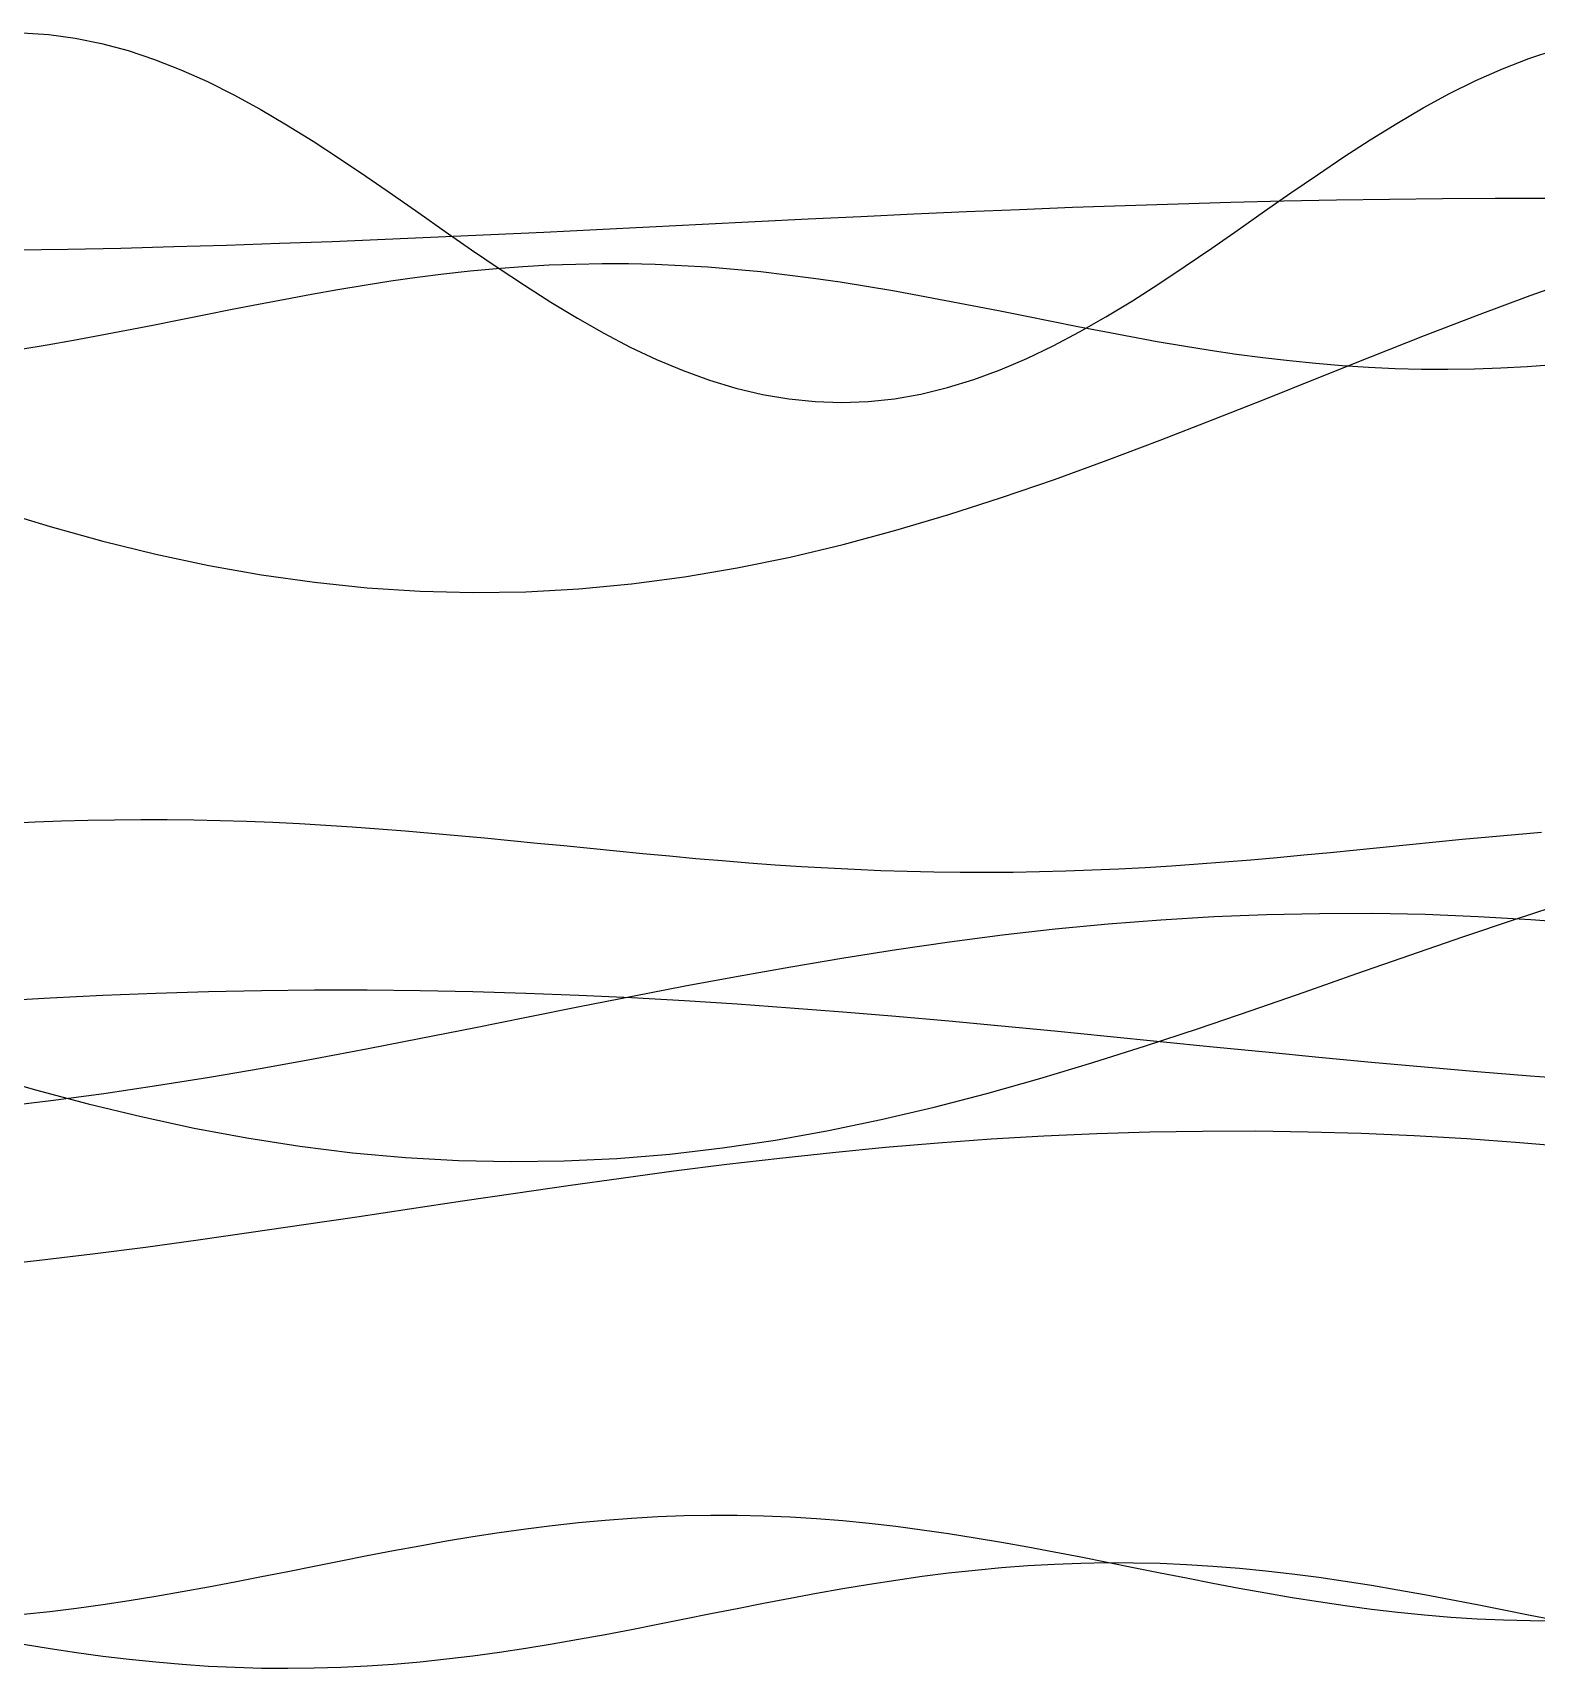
# Model space of a CAD drawing. Header units: metres. Extents: x -249 to 352, y -252 to 258.
# Drawn here: x -74.7 to -17.8, y 124.9 to 186.8 of the extents above; entities that cross this region are included whole.
import ezdxf

# ---------------------------------------------------------------- set-up
doc = ezdxf.new("R2010")
doc.units = ezdxf.units.M

msp = doc.modelspace()

# ---------------------------------------------------------------- linework, layer by layer
for p, q in [((-75.102, 186.817, -433.013), (-74.102, 186.75, -433.013)), ((-74.102, 186.75, -433.013), (-73.102, 186.614, -433.013)), ((-73.102, 186.614, -433.013), (-72.102, 186.41, -433.013)), ((-72.102, 186.41, -433.013), (-71.102, 186.14, -433.013)), ((-71.102, 186.14, -433.013), (-70.102, 185.807, -433.013)), ((-70.102, 185.807, -433.013), (-69.102, 185.414, -433.013)), ((-19.102, 185.451, -433.013), (-18.102, 185.839, -433.013)), ((-18.102, 185.839, -433.013), (-17.102, 186.166, -433.013)), ((-69.102, 185.414, -433.013), (-68.102, 184.965, -433.013)), ((-20.102, 185.007, -433.013), (-19.102, 185.451, -433.013)), ((-68.102, 184.965, -433.013), (-67.102, 184.465, -433.013)), ((-67.102, 184.465, -433.013), (-66.102, 183.919, -433.013)), ((-22.102, 183.969, -433.013), (-21.102, 184.512, -433.013)), ((-21.102, 184.512, -433.013), (-20.102, 185.007, -433.013)), ((-66.102, 183.919, -433.013), (-65.102, 183.332, -433.013)), ((-23.102, 183.385, -433.013), (-22.102, 183.969, -433.013)), ((-65.102, 183.332, -433.013), (-64.102, 182.709, -433.013)), ((-24.102, 182.766, -433.013), (-23.102, 183.385, -433.013)), ((-64.102, 182.709, -433.013), (-63.102, 182.058, -433.013)), ((-25.102, 182.117, -433.013), (-24.102, 182.766, -433.013)), ((-63.102, 182.058, -433.013), (-62.102, 181.385, -433.013)), ((-26.102, 181.445, -433.013), (-25.102, 182.117, -433.013)), ((-62.102, 181.385, -433.013), (-61.102, 180.696, -433.013)), ((-27.102, 180.757, -433.013), (-26.102, 181.445, -433.013)), ((-28.102, 180.06, -433.013), (-27.102, 180.757, -433.013)), ((-61.102, 180.696, -433.013), (-60.102, 179.998, -433.013)), ((-39.374, 180.049, -433.013), (-37.374, 180.133, -433.013)), ((-37.374, 180.133, -433.013), (-35.374, 180.211, -433.013)), ((-35.374, 180.211, -433.013), (-33.374, 180.283, -433.013)), ((-33.374, 180.283, -433.013), (-31.374, 180.348, -433.013)), ((-31.374, 180.348, -433.013), (-29.374, 180.405, -433.013)), ((-29.374, 180.405, -433.013), (-27.374, 180.453, -433.013)), ((-27.374, 180.453, -433.013), (-25.374, 180.492, -433.013)), ((-25.374, 180.492, -433.013), (-23.374, 180.522, -433.013)), ((-23.374, 180.522, -433.013), (-21.374, 180.543, -433.013)), ((-21.374, 180.543, -433.013), (-19.374, 180.553, -433.013)), ((-19.374, 180.553, -433.013), (-17.374, 180.553, -433.013)), ((-60.102, 179.998, -433.013), (-59.102, 179.299, -433.013)), ((-53.374, 179.372, -433.013), (-51.374, 179.471, -433.013)), ((-51.374, 179.471, -433.013), (-49.374, 179.571, -433.013)), ((-49.374, 179.571, -433.013), (-47.374, 179.671, -433.013)), ((-47.374, 179.671, -433.013), (-45.374, 179.77, -433.013)), ((-45.374, 179.77, -433.013), (-43.374, 179.866, -433.013)), ((-43.374, 179.866, -433.013), (-41.374, 179.959, -433.013)), ((-41.374, 179.959, -433.013), (-39.374, 180.049, -433.013)), ((-29.102, 179.36, -433.013), (-28.102, 180.06, -433.013)), ((-65.374, 178.849, -433.013), (-63.374, 178.923, -433.013)), ((-63.374, 178.923, -433.013), (-61.374, 179.004, -433.013)), ((-61.374, 179.004, -433.013), (-59.374, 179.09, -433.013)), ((-59.374, 179.09, -433.013), (-57.374, 179.181, -433.013)), ((-59.102, 179.299, -433.013), (-58.102, 178.604, -433.013)), ((-57.374, 179.181, -433.013), (-55.374, 179.275, -433.013)), ((-55.374, 179.275, -433.013), (-53.374, 179.372, -433.013)), ((-30.102, 178.665, -433.013), (-29.102, 179.36, -433.013)), ((-75.374, 178.596, -433.013), (-73.374, 178.629, -433.013)), ((-73.374, 178.629, -433.013), (-71.374, 178.671, -433.013)), ((-71.374, 178.671, -433.013), (-69.374, 178.722, -433.013)), ((-69.374, 178.722, -433.013), (-67.374, 178.782, -433.013)), ((-67.374, 178.782, -433.013), (-65.374, 178.849, -433.013)), ((-58.102, 178.604, -433.013), (-57.102, 177.922, -433.013)), ((-31.102, 177.982, -433.013), (-30.102, 178.665, -433.013)), ((-60.163, 177.565, -433.013), (-59.163, 177.692, -433.013)), ((-59.163, 177.692, -433.013), (-58.163, 177.802, -433.013)), ((-58.163, 177.802, -433.013), (-57.163, 177.896, -433.013)), ((-57.163, 177.896, -433.013), (-56.163, 177.972, -433.013)), ((-57.102, 177.922, -433.013), (-56.102, 177.259, -433.013)), ((-56.163, 177.972, -433.013), (-55.163, 178.028, -433.013)), ((-55.163, 178.028, -433.013), (-54.163, 178.065, -433.013)), ((-54.163, 178.065, -433.013), (-53.163, 178.083, -433.013)), ((-53.163, 178.083, -433.013), (-52.163, 178.08, -433.013)), ((-52.163, 178.08, -433.013), (-51.163, 178.058, -433.013)), ((-51.163, 178.058, -433.013), (-50.163, 178.015, -433.013)), ((-50.163, 178.015, -433.013), (-49.163, 177.954, -433.013)), ((-49.163, 177.954, -433.013), (-48.163, 177.874, -433.013)), ((-48.163, 177.874, -433.013), (-47.163, 177.776, -433.013)), ((-47.163, 177.776, -433.013), (-46.163, 177.661, -433.013)), ((-46.163, 177.661, -433.013), (-45.163, 177.53, -433.013)), ((-32.102, 177.317, -433.013), (-31.102, 177.982, -433.013)), ((-64.163, 176.924, -433.013), (-63.163, 177.101, -433.013)), ((-63.163, 177.101, -433.013), (-62.163, 177.268, -433.013)), ((-62.163, 177.268, -433.013), (-61.163, 177.423, -433.013)), ((-61.163, 177.423, -433.013), (-60.163, 177.565, -433.013)), ((-56.102, 177.259, -433.013), (-55.102, 176.622, -433.013)), ((-45.163, 177.53, -433.013), (-44.163, 177.385, -433.013)), ((-44.163, 177.385, -433.013), (-43.163, 177.226, -433.013)), ((-43.163, 177.226, -433.013), (-42.163, 177.057, -433.013)), ((-42.163, 177.057, -433.013), (-41.163, 176.878, -433.013)), ((-33.102, 176.677, -433.013), (-32.102, 177.317, -433.013)), ((-18.051, 176.873, -433.013), (-16.051, 177.587, -433.013)), ((-67.163, 176.351, -433.013), (-66.163, 176.547, -433.013)), ((-66.163, 176.547, -433.013), (-65.163, 176.739, -433.013)), ((-65.163, 176.739, -433.013), (-64.163, 176.924, -433.013)), ((-55.102, 176.622, -433.013), (-54.102, 176.016, -433.013)), ((-41.163, 176.878, -433.013), (-40.163, 176.69, -433.013)), ((-40.163, 176.69, -433.013), (-39.163, 176.497, -433.013)), ((-39.163, 176.497, -433.013), (-38.163, 176.3, -433.013)), ((-34.102, 176.069, -433.013), (-33.102, 176.677, -433.013)), ((-20.051, 176.127, -433.013), (-18.051, 176.873, -433.013)), ((-70.163, 175.753, -433.013), (-69.163, 175.951, -433.013)), ((-69.163, 175.951, -433.013), (-68.163, 176.151, -433.013)), ((-68.163, 176.151, -433.013), (-67.163, 176.351, -433.013)), ((-54.102, 176.016, -433.013), (-53.102, 175.449, -433.013)), ((-38.163, 176.3, -433.013), (-37.163, 176.1, -433.013)), ((-37.163, 176.1, -433.013), (-36.163, 175.9, -433.013)), ((-36.163, 175.9, -433.013), (-35.163, 175.702, -433.013)), ((-35.102, 175.498, -433.013), (-34.102, 176.069, -433.013)), ((-22.051, 175.355, -433.013), (-20.051, 176.127, -433.013)), ((-74.163, 175.011, -433.013), (-73.163, 175.185, -433.013)), ((-73.163, 175.185, -433.013), (-72.163, 175.368, -433.013)), ((-72.163, 175.368, -433.013), (-71.163, 175.558, -433.013)), ((-71.163, 175.558, -433.013), (-70.163, 175.753, -433.013)), ((-53.102, 175.449, -433.013), (-52.102, 174.925, -433.013)), ((-36.102, 174.97, -433.013), (-35.102, 175.498, -433.013)), ((-35.163, 175.702, -433.013), (-34.163, 175.508, -433.013)), ((-34.163, 175.508, -433.013), (-33.163, 175.32, -433.013)), ((-33.163, 175.32, -433.013), (-32.163, 175.139, -433.013)), ((-32.163, 175.139, -433.013), (-31.163, 174.968, -433.013)), ((-24.051, 174.567, -433.013), (-22.051, 175.355, -433.013)), ((-75.163, 174.848, -433.013), (-74.163, 175.011, -433.013)), ((-52.102, 174.925, -433.013), (-51.102, 174.451, -433.013)), ((-37.102, 174.491, -433.013), (-36.102, 174.97, -433.013)), ((-31.163, 174.968, -433.013), (-30.163, 174.808, -433.013)), ((-30.163, 174.808, -433.013), (-29.163, 174.66, -433.013)), ((-29.163, 174.66, -433.013), (-28.163, 174.527, -433.013)), ((-28.163, 174.527, -433.013), (-27.163, 174.41, -433.013)), ((-26.051, 173.769, -433.013), (-24.051, 174.567, -433.013)), ((-51.102, 174.451, -433.013), (-50.102, 174.03, -433.013)), ((-50.102, 174.03, -433.013), (-49.102, 173.667, -433.013)), ((-39.102, 173.696, -433.013), (-38.102, 174.065, -433.013)), ((-38.102, 174.065, -433.013), (-37.102, 174.491, -433.013)), ((-27.163, 174.41, -433.013), (-26.163, 174.309, -433.013)), ((-26.163, 174.309, -433.013), (-25.163, 174.226, -433.013)), ((-25.163, 174.226, -433.013), (-24.163, 174.161, -433.013)), ((-24.163, 174.161, -433.013), (-23.163, 174.116, -433.013)), ((-23.163, 174.116, -433.013), (-22.163, 174.09, -433.013)), ((-22.163, 174.09, -433.013), (-21.163, 174.085, -433.013)), ((-21.163, 174.085, -433.013), (-20.163, 174.099, -433.013)), ((-20.163, 174.099, -433.013), (-19.163, 174.133, -433.013)), ((-19.163, 174.133, -433.013), (-18.163, 174.186, -433.013)), ((-18.163, 174.186, -433.013), (-17.163, 174.259, -433.013)), ((-49.102, 173.667, -433.013), (-48.102, 173.365, -433.013)), ((-48.102, 173.365, -433.013), (-47.102, 173.128, -433.013)), ((-41.102, 173.146, -433.013), (-40.102, 173.389, -433.013)), ((-40.102, 173.389, -433.013), (-39.102, 173.696, -433.013)), ((-28.051, 172.969, -433.013), (-26.051, 173.769, -433.013)), ((-47.102, 173.128, -433.013), (-46.102, 172.958, -433.013)), ((-46.102, 172.958, -433.013), (-45.102, 172.857, -433.013)), ((-45.102, 172.857, -433.013), (-44.102, 172.825, -433.013)), ((-44.102, 172.825, -433.013), (-43.102, 172.863, -433.013)), ((-43.102, 172.863, -433.013), (-42.102, 172.97, -433.013)), ((-42.102, 172.97, -433.013), (-41.102, 173.146, -433.013)), ((-30.051, 172.177, -433.013), (-28.051, 172.969, -433.013)), ((-32.051, 171.399, -433.013), (-30.051, 172.177, -433.013)), ((-34.051, 170.643, -433.013), (-32.051, 171.399, -433.013)), ((-36.051, 169.917, -433.013), (-34.051, 170.643, -433.013)), ((-38.051, 169.229, -433.013), (-36.051, 169.917, -433.013)), ((-40.051, 168.584, -433.013), (-38.051, 169.229, -433.013)), ((-76.051, 168.739, -433.013), (-74.051, 168.132, -433.013)), ((-42.051, 167.99, -433.013), (-40.051, 168.584, -433.013)), ((-74.051, 168.132, -433.013), (-72.051, 167.58, -433.013)), ((-44.051, 167.452, -433.013), (-42.051, 167.99, -433.013)), ((-72.051, 167.58, -433.013), (-70.051, 167.088, -433.013)), ((-46.051, 166.976, -433.013), (-44.051, 167.452, -433.013)), ((-70.051, 167.088, -433.013), (-68.051, 166.662, -433.013)), ((-68.051, 166.662, -433.013), (-66.051, 166.305, -433.013)), ((-50.051, 166.228, -433.013), (-48.051, 166.567, -433.013)), ((-48.051, 166.567, -433.013), (-46.051, 166.976, -433.013)), ((-66.051, 166.305, -433.013), (-64.051, 166.021, -433.013)), ((-64.051, 166.021, -433.013), (-62.051, 165.814, -433.013)), ((-54.051, 165.775, -433.013), (-52.051, 165.963, -433.013)), ((-52.051, 165.963, -433.013), (-50.051, 166.228, -433.013)), ((-62.051, 165.814, -433.013), (-60.051, 165.685, -433.013)), ((-60.051, 165.685, -433.013), (-58.051, 165.635, -433.013)), ((-58.051, 165.635, -433.013), (-56.051, 165.665, -433.013)), ((-56.051, 165.665, -433.013), (-54.051, 165.775, -433.013)), ((-75.619, 156.908, -433.013), (-74.619, 156.955, -433.013)), ((-74.619, 156.955, -433.013), (-73.619, 156.993, -433.013)), ((-73.619, 156.993, -433.013), (-72.619, 157.021, -433.013)), ((-72.619, 157.021, -433.013), (-71.619, 157.04, -433.013)), ((-71.619, 157.04, -433.013), (-70.619, 157.049, -433.013)), ((-70.619, 157.049, -433.013), (-69.619, 157.047, -433.013)), ((-69.619, 157.047, -433.013), (-68.619, 157.036, -433.013)), ((-68.619, 157.036, -433.013), (-67.619, 157.015, -433.013)), ((-67.619, 157.015, -433.013), (-66.619, 156.984, -433.013)), ((-66.619, 156.984, -433.013), (-65.619, 156.944, -433.013)), ((-65.619, 156.944, -433.013), (-64.619, 156.895, -433.013)), ((-64.619, 156.895, -433.013), (-63.619, 156.838, -433.013)), ((-63.619, 156.838, -433.013), (-62.619, 156.772, -433.013)), ((-62.619, 156.772, -433.013), (-61.619, 156.7, -433.013)), ((-61.619, 156.7, -433.013), (-60.619, 156.62, -433.013)), ((-60.619, 156.62, -433.013), (-59.619, 156.536, -433.013)), ((-59.619, 156.536, -433.013), (-58.619, 156.446, -433.013)), ((-58.619, 156.446, -433.013), (-57.619, 156.352, -433.013)), ((-57.619, 156.352, -433.013), (-56.619, 156.256, -433.013)), ((-56.619, 156.256, -433.013), (-55.619, 156.157, -433.013)), ((-55.619, 156.157, -433.013), (-54.619, 156.057, -433.013)), ((-54.619, 156.057, -433.013), (-53.619, 155.957, -433.013)), ((-53.619, 155.957, -433.013), (-52.619, 155.858, -433.013)), ((-24.619, 155.9, -433.013), (-23.619, 156, -433.013)), ((-23.619, 156, -433.013), (-22.619, 156.1, -433.013)), ((-22.619, 156.1, -433.013), (-21.619, 156.199, -433.013)), ((-21.619, 156.199, -433.013), (-20.619, 156.297, -433.013)), ((-20.619, 156.297, -433.013), (-19.619, 156.393, -433.013)), ((-19.619, 156.393, -433.013), (-18.619, 156.485, -433.013)), ((-18.619, 156.485, -433.013), (-17.619, 156.572, -433.013)), ((-52.619, 155.858, -433.013), (-51.619, 155.761, -433.013)), ((-51.619, 155.761, -433.013), (-50.619, 155.667, -433.013)), ((-50.619, 155.667, -433.013), (-49.619, 155.577, -433.013)), ((-49.619, 155.577, -433.013), (-48.619, 155.491, -433.013)), ((-48.619, 155.491, -433.013), (-47.619, 155.411, -433.013)), ((-47.619, 155.411, -433.013), (-46.619, 155.337, -433.013)), ((-46.619, 155.337, -433.013), (-45.619, 155.271, -433.013)), ((-31.619, 155.298, -433.013), (-30.619, 155.368, -433.013)), ((-30.619, 155.368, -433.013), (-29.619, 155.444, -433.013)), ((-29.619, 155.444, -433.013), (-28.619, 155.527, -433.013)), ((-28.619, 155.527, -433.013), (-27.619, 155.615, -433.013)), ((-27.619, 155.615, -433.013), (-26.619, 155.707, -433.013)), ((-26.619, 155.707, -433.013), (-25.619, 155.802, -433.013)), ((-25.619, 155.802, -433.013), (-24.619, 155.9, -433.013)), ((-45.619, 155.271, -433.013), (-44.619, 155.212, -433.013)), ((-44.619, 155.212, -433.013), (-43.619, 155.162, -433.013)), ((-43.619, 155.162, -433.013), (-42.619, 155.12, -433.013)), ((-42.619, 155.12, -433.013), (-41.619, 155.088, -433.013)), ((-41.619, 155.088, -433.013), (-40.619, 155.065, -433.013)), ((-40.619, 155.065, -433.013), (-39.619, 155.052, -433.013)), ((-39.619, 155.052, -433.013), (-38.619, 155.05, -433.013)), ((-38.619, 155.05, -433.013), (-37.619, 155.057, -433.013)), ((-37.619, 155.057, -433.013), (-36.619, 155.074, -433.013)), ((-36.619, 155.074, -433.013), (-35.619, 155.1, -433.013)), ((-35.619, 155.1, -433.013), (-34.619, 155.137, -433.013)), ((-34.619, 155.137, -433.013), (-33.619, 155.182, -433.013)), ((-33.619, 155.182, -433.013), (-32.619, 155.236, -433.013)), ((-32.619, 155.236, -433.013), (-31.619, 155.298, -433.013)), ((-28.022, 153.455, -433.013), (-26.022, 153.496, -433.013)), ((-26.022, 153.496, -433.013), (-24.022, 153.498, -433.013)), ((-24.022, 153.498, -433.013), (-22.022, 153.459, -433.013)), ((-18.605, 153.282, -433.013), (-16.605, 153.935, -433.013)), ((-38.022, 152.677, -433.013), (-36.022, 152.904, -433.013)), ((-36.022, 152.904, -433.013), (-34.022, 153.097, -433.013)), ((-34.022, 153.097, -433.013), (-32.022, 153.254, -433.013)), ((-32.022, 153.254, -433.013), (-30.022, 153.374, -433.013)), ((-30.022, 153.374, -433.013), (-28.022, 153.455, -433.013)), ((-22.022, 153.459, -433.013), (-20.022, 153.382, -433.013)), ((-20.605, 152.607, -433.013), (-18.605, 153.282, -433.013)), ((-20.022, 153.382, -433.013), (-18.022, 153.265, -433.013)), ((-18.022, 153.265, -433.013), (-16.022, 153.111, -433.013)), ((-42.022, 152.13, -433.013), (-40.022, 152.418, -433.013)), ((-40.022, 152.418, -433.013), (-38.022, 152.677, -433.013)), ((-22.605, 151.917, -433.013), (-20.605, 152.607, -433.013)), ((-46.022, 151.478, -433.013), (-44.022, 151.816, -433.013)), ((-44.022, 151.816, -433.013), (-42.022, 152.13, -433.013)), ((-24.605, 151.219, -433.013), (-22.605, 151.917, -433.013)), ((-50.022, 150.748, -433.013), (-48.022, 151.121, -433.013)), ((-48.022, 151.121, -433.013), (-46.022, 151.478, -433.013)), ((-26.605, 150.519, -433.013), (-24.605, 151.219, -433.013)), ((-74.052, 150.301, -433.013), (-72.052, 150.398, -433.013)), ((-72.052, 150.398, -433.013), (-70.052, 150.476, -433.013)), ((-70.052, 150.476, -433.013), (-68.052, 150.536, -433.013)), ((-68.052, 150.536, -433.013), (-66.052, 150.577, -433.013)), ((-66.052, 150.577, -433.013), (-64.052, 150.597, -433.013)), ((-64.052, 150.597, -433.013), (-62.052, 150.598, -433.013)), ((-62.052, 150.598, -433.013), (-60.052, 150.579, -433.013)), ((-60.052, 150.579, -433.013), (-58.052, 150.54, -433.013)), ((-58.052, 150.54, -433.013), (-56.052, 150.482, -433.013)), ((-56.052, 150.482, -433.013), (-54.052, 150.405, -433.013)), ((-54.052, 150.405, -433.013), (-52.052, 150.309, -433.013)), ((-52.022, 150.362, -433.013), (-50.022, 150.748, -433.013)), ((-28.605, 149.826, -433.013), (-26.605, 150.519, -433.013)), ((-76.052, 150.188, -433.013), (-74.052, 150.301, -433.013)), ((-56.022, 149.569, -433.013), (-54.022, 149.968, -433.013)), ((-54.022, 149.968, -433.013), (-52.022, 150.362, -433.013)), ((-52.052, 150.309, -433.013), (-50.052, 150.197, -433.013)), ((-50.052, 150.197, -433.013), (-48.052, 150.069, -433.013)), ((-48.052, 150.069, -433.013), (-46.052, 149.926, -433.013)), ((-46.052, 149.926, -433.013), (-44.052, 149.77, -433.013)), ((-44.052, 149.77, -433.013), (-42.052, 149.602, -433.013)), ((-30.605, 149.145, -433.013), (-28.605, 149.826, -433.013)), ((-60.022, 148.773, -433.013), (-58.022, 149.17, -433.013)), ((-58.022, 149.17, -433.013), (-56.022, 149.569, -433.013)), ((-42.052, 149.602, -433.013), (-40.052, 149.424, -433.013)), ((-40.052, 149.424, -433.013), (-38.052, 149.238, -433.013)), ((-38.052, 149.238, -433.013), (-36.052, 149.046, -433.013)), ((-62.022, 148.384, -433.013), (-60.022, 148.773, -433.013)), ((-36.052, 149.046, -433.013), (-34.052, 148.849, -433.013)), ((-34.052, 148.849, -433.013), (-32.052, 148.65, -433.013)), ((-32.605, 148.484, -433.013), (-30.605, 149.145, -433.013)), ((-32.052, 148.65, -433.013), (-30.052, 148.45, -433.013)), ((-66.022, 147.644, -433.013), (-64.022, 148.006, -433.013)), ((-64.022, 148.006, -433.013), (-62.022, 148.384, -433.013)), ((-34.605, 147.849, -433.013), (-32.605, 148.484, -433.013)), ((-30.052, 148.45, -433.013), (-28.052, 148.252, -433.013)), ((-28.052, 148.252, -433.013), (-26.052, 148.057, -433.013)), ((-26.052, 148.057, -433.013), (-24.052, 147.867, -433.013)), ((-76.605, 147.392, -433.013), (-74.605, 146.818, -433.013)), ((-70.022, 146.977, -433.013), (-68.022, 147.299, -433.013)), ((-68.022, 147.299, -433.013), (-66.022, 147.644, -433.013)), ((-36.605, 147.246, -433.013), (-34.605, 147.849, -433.013)), ((-24.052, 147.867, -433.013), (-22.052, 147.685, -433.013)), ((-22.052, 147.685, -433.013), (-20.052, 147.512, -433.013)), ((-20.052, 147.512, -433.013), (-18.052, 147.35, -433.013)), ((-18.052, 147.35, -433.013), (-16.052, 147.201, -433.013)), ((-74.605, 146.818, -433.013), (-72.605, 146.287, -433.013)), ((-74.022, 146.411, -433.013), (-72.022, 146.68, -433.013)), ((-72.022, 146.68, -433.013), (-70.022, 146.977, -433.013)), ((-40.605, 146.162, -433.013), (-38.605, 146.682, -433.013)), ((-38.605, 146.682, -433.013), (-36.605, 147.246, -433.013)), ((-76.022, 146.173, -433.013), (-74.022, 146.411, -433.013)), ((-72.605, 146.287, -433.013), (-70.605, 145.803, -433.013)), ((-42.605, 145.692, -433.013), (-40.605, 146.162, -433.013)), ((-70.605, 145.803, -433.013), (-68.605, 145.373, -433.013)), ((-44.605, 145.275, -433.013), (-42.605, 145.692, -433.013)), ((-68.605, 145.373, -433.013), (-66.605, 145, -433.013)), ((-66.605, 145, -433.013), (-64.605, 144.688, -433.013)), ((-48.605, 144.62, -433.013), (-46.605, 144.917, -433.013)), ((-46.605, 144.917, -433.013), (-44.605, 145.275, -433.013)), ((-42.447, 144.646, -433.013), (-40.447, 144.816, -433.013)), ((-40.447, 144.816, -433.013), (-38.447, 144.961, -433.013)), ((-38.447, 144.961, -433.013), (-36.447, 145.079, -433.013)), ((-36.447, 145.079, -433.013), (-34.447, 145.169, -433.013)), ((-34.447, 145.169, -433.013), (-32.447, 145.229, -433.013)), ((-32.447, 145.229, -433.013), (-30.447, 145.26, -433.013)), ((-30.447, 145.26, -433.013), (-28.447, 145.262, -433.013)), ((-28.447, 145.262, -433.013), (-26.447, 145.233, -433.013)), ((-26.447, 145.233, -433.013), (-24.447, 145.174, -433.013)), ((-24.447, 145.174, -433.013), (-22.447, 145.087, -433.013)), ((-22.447, 145.087, -433.013), (-20.447, 144.971, -433.013)), ((-20.447, 144.971, -433.013), (-18.447, 144.829, -433.013)), ((-18.447, 144.829, -433.013), (-16.447, 144.66, -433.013)), ((-64.605, 144.688, -433.013), (-62.605, 144.44, -433.013)), ((-62.605, 144.44, -433.013), (-60.605, 144.258, -433.013)), ((-60.605, 144.258, -433.013), (-58.605, 144.145, -433.013)), ((-54.605, 144.128, -433.013), (-52.605, 144.224, -433.013)), ((-52.605, 144.224, -433.013), (-50.605, 144.388, -433.013)), ((-50.605, 144.388, -433.013), (-48.605, 144.62, -433.013)), ((-48.447, 144, -433.013), (-46.447, 144.236, -433.013)), ((-46.447, 144.236, -433.013), (-44.447, 144.452, -433.013)), ((-44.447, 144.452, -433.013), (-42.447, 144.646, -433.013)), ((-58.605, 144.145, -433.013), (-56.605, 144.101, -433.013)), ((-56.605, 144.101, -433.013), (-54.605, 144.128, -433.013)), ((-52.447, 143.479, -433.013), (-50.447, 143.747, -433.013)), ((-50.447, 143.747, -433.013), (-48.447, 144, -433.013)), ((-56.447, 142.91, -433.013), (-54.447, 143.199, -433.013)), ((-54.447, 143.199, -433.013), (-52.447, 143.479, -433.013)), ((-60.447, 142.315, -433.013), (-58.447, 142.614, -433.013)), ((-58.447, 142.614, -433.013), (-56.447, 142.91, -433.013)), ((-64.447, 141.718, -433.013), (-62.447, 142.016, -433.013)), ((-62.447, 142.016, -433.013), (-60.447, 142.315, -433.013)), ((-70.447, 140.871, -433.013), (-68.447, 141.143, -433.013)), ((-68.447, 141.143, -433.013), (-66.447, 141.427, -433.013)), ((-66.447, 141.427, -433.013), (-64.447, 141.718, -433.013)), ((-74.447, 140.371, -433.013), (-72.447, 140.613, -433.013)), ((-72.447, 140.613, -433.013), (-70.447, 140.871, -433.013)), ((-76.447, 140.148, -433.013), (-74.447, 140.371, -433.013)), ((-53.056, 130.541, -433.013), (-52.056, 130.617, -433.013)), ((-52.056, 130.617, -433.013), (-51.056, 130.674, -433.013)), ((-51.056, 130.674, -433.013), (-50.056, 130.711, -433.013)), ((-50.056, 130.711, -433.013), (-49.056, 130.728, -433.013)), ((-49.056, 130.728, -433.013), (-48.056, 130.726, -433.013)), ((-48.056, 130.726, -433.013), (-47.056, 130.703, -433.013)), ((-47.056, 130.703, -433.013), (-46.056, 130.661, -433.013)), ((-46.056, 130.661, -433.013), (-45.056, 130.599, -433.013)), ((-45.056, 130.599, -433.013), (-44.056, 130.519, -433.013)), ((-58.056, 129.914, -433.013), (-57.056, 130.069, -433.013)), ((-57.056, 130.069, -433.013), (-56.056, 130.21, -433.013)), ((-56.056, 130.21, -433.013), (-55.056, 130.337, -433.013)), ((-55.056, 130.337, -433.013), (-54.056, 130.448, -433.013)), ((-54.056, 130.448, -433.013), (-53.056, 130.541, -433.013)), ((-44.056, 130.519, -433.013), (-43.056, 130.421, -433.013)), ((-43.056, 130.421, -433.013), (-42.056, 130.306, -433.013)), ((-42.056, 130.306, -433.013), (-41.056, 130.175, -433.013)), ((-41.056, 130.175, -433.013), (-40.056, 130.03, -433.013)), ((-40.056, 130.03, -433.013), (-39.056, 129.872, -433.013)), ((-62.056, 129.193, -433.013), (-61.056, 129.385, -433.013)), ((-61.056, 129.385, -433.013), (-60.056, 129.57, -433.013)), ((-60.056, 129.57, -433.013), (-59.056, 129.747, -433.013)), ((-59.056, 129.747, -433.013), (-58.056, 129.914, -433.013)), ((-39.056, 129.872, -433.013), (-38.056, 129.702, -433.013)), ((-38.056, 129.702, -433.013), (-37.056, 129.523, -433.013)), ((-37.056, 129.523, -433.013), (-36.056, 129.336, -433.013)), ((-65.056, 128.597, -433.013), (-64.056, 128.797, -433.013)), ((-64.056, 128.797, -433.013), (-63.056, 128.996, -433.013)), ((-63.056, 128.996, -433.013), (-62.056, 129.193, -433.013)), ((-39.054, 128.649, -433.013), (-38.054, 128.743, -433.013)), ((-38.054, 128.743, -433.013), (-37.054, 128.818, -433.013)), ((-37.054, 128.818, -433.013), (-36.054, 128.875, -433.013)), ((-36.056, 129.336, -433.013), (-35.056, 129.142, -433.013)), ((-36.054, 128.875, -433.013), (-35.054, 128.912, -433.013)), ((-35.056, 129.142, -433.013), (-34.056, 128.945, -433.013)), ((-35.054, 128.912, -433.013), (-34.054, 128.929, -433.013)), ((-34.056, 128.945, -433.013), (-33.056, 128.745, -433.013)), ((-34.054, 128.929, -433.013), (-33.054, 128.927, -433.013)), ((-33.056, 128.745, -433.013), (-32.056, 128.546, -433.013)), ((-33.054, 128.927, -433.013), (-32.054, 128.904, -433.013)), ((-32.054, 128.904, -433.013), (-31.054, 128.862, -433.013)), ((-31.054, 128.862, -433.013), (-30.054, 128.8, -433.013)), ((-30.054, 128.8, -433.013), (-29.054, 128.72, -433.013)), ((-68.056, 128.013, -433.013), (-67.056, 128.203, -433.013)), ((-67.056, 128.203, -433.013), (-66.056, 128.398, -433.013)), ((-66.056, 128.398, -433.013), (-65.056, 128.597, -433.013)), ((-44.054, 127.948, -433.013), (-43.054, 128.115, -433.013)), ((-43.054, 128.115, -433.013), (-42.054, 128.27, -433.013)), ((-42.054, 128.27, -433.013), (-41.054, 128.411, -433.013)), ((-41.054, 128.411, -433.013), (-40.054, 128.538, -433.013)), ((-40.054, 128.538, -433.013), (-39.054, 128.649, -433.013)), ((-32.056, 128.546, -433.013), (-31.056, 128.348, -433.013)), ((-31.056, 128.348, -433.013), (-30.056, 128.154, -433.013)), ((-30.056, 128.154, -433.013), (-29.056, 127.965, -433.013)), ((-29.054, 128.72, -433.013), (-28.054, 128.622, -433.013)), ((-28.054, 128.622, -433.013), (-27.054, 128.507, -433.013)), ((-27.054, 128.507, -433.013), (-26.054, 128.376, -433.013)), ((-26.054, 128.376, -433.013), (-25.054, 128.231, -433.013)), ((-25.054, 128.231, -433.013), (-24.054, 128.073, -433.013)), ((-72.056, 127.343, -433.013), (-71.056, 127.493, -433.013)), ((-71.056, 127.493, -433.013), (-70.056, 127.656, -433.013)), ((-70.056, 127.656, -433.013), (-69.056, 127.83, -433.013)), ((-69.056, 127.83, -433.013), (-68.056, 128.013, -433.013)), ((-47.054, 127.394, -433.013), (-46.054, 127.586, -433.013)), ((-46.054, 127.586, -433.013), (-45.054, 127.771, -433.013)), ((-45.054, 127.771, -433.013), (-44.054, 127.948, -433.013)), ((-29.056, 127.965, -433.013), (-28.056, 127.785, -433.013)), ((-28.056, 127.785, -433.013), (-27.056, 127.613, -433.013)), ((-27.056, 127.613, -433.013), (-26.056, 127.453, -433.013)), ((-24.054, 128.073, -433.013), (-23.054, 127.903, -433.013)), ((-23.054, 127.903, -433.013), (-22.054, 127.724, -433.013)), ((-22.054, 127.724, -433.013), (-21.054, 127.537, -433.013)), ((-21.054, 127.537, -433.013), (-20.054, 127.344, -433.013)), ((-75.056, 126.979, -433.013), (-74.056, 127.084, -433.013)), ((-74.056, 127.084, -433.013), (-73.056, 127.206, -433.013)), ((-73.056, 127.206, -433.013), (-72.056, 127.343, -433.013)), ((-50.054, 126.798, -433.013), (-49.054, 126.998, -433.013)), ((-49.054, 126.998, -433.013), (-48.054, 127.197, -433.013)), ((-48.054, 127.197, -433.013), (-47.054, 127.394, -433.013)), ((-26.056, 127.453, -433.013), (-25.056, 127.306, -433.013)), ((-25.056, 127.306, -433.013), (-24.056, 127.173, -433.013)), ((-24.056, 127.173, -433.013), (-23.056, 127.055, -433.013)), ((-23.056, 127.055, -433.013), (-22.056, 126.954, -433.013)), ((-22.056, 126.954, -433.013), (-21.056, 126.871, -433.013)), ((-21.056, 126.871, -433.013), (-20.056, 126.807, -433.013)), ((-20.054, 127.344, -433.013), (-19.054, 127.146, -433.013)), ((-19.054, 127.146, -433.013), (-18.054, 126.947, -433.013)), ((-18.054, 126.947, -433.013), (-17.054, 126.747, -433.013)), ((-53.054, 126.214, -433.013), (-52.054, 126.404, -433.013)), ((-52.054, 126.404, -433.013), (-51.054, 126.599, -433.013)), ((-51.054, 126.599, -433.013), (-50.054, 126.798, -433.013)), ((-20.056, 126.807, -433.013), (-19.056, 126.761, -433.013)), ((-19.056, 126.761, -433.013), (-18.056, 126.736, -433.013)), ((-18.056, 126.736, -433.013), (-17.056, 126.73, -433.013)), ((-75.054, 125.843, -433.013), (-74.054, 125.681, -433.013)), ((-74.054, 125.681, -433.013), (-73.054, 125.531, -433.013)), ((-57.054, 125.544, -433.013), (-56.054, 125.694, -433.013)), ((-56.054, 125.694, -433.013), (-55.054, 125.858, -433.013)), ((-55.054, 125.858, -433.013), (-54.054, 126.031, -433.013)), ((-54.054, 126.031, -433.013), (-53.054, 126.214, -433.013)), ((-73.054, 125.531, -433.013), (-72.054, 125.395, -433.013)), ((-72.054, 125.395, -433.013), (-71.054, 125.275, -433.013)), ((-71.054, 125.275, -433.013), (-70.054, 125.171, -433.013)), ((-70.054, 125.171, -433.013), (-69.054, 125.085, -433.013)), ((-69.054, 125.085, -433.013), (-68.054, 125.017, -433.013)), ((-68.054, 125.017, -433.013), (-67.054, 124.969, -433.013)), ((-63.054, 124.972, -433.013), (-62.054, 125.023, -433.013)), ((-62.054, 125.023, -433.013), (-61.054, 125.092, -433.013)), ((-61.054, 125.092, -433.013), (-60.054, 125.18, -433.013)), ((-60.054, 125.18, -433.013), (-59.054, 125.285, -433.013)), ((-59.054, 125.285, -433.013), (-58.054, 125.407, -433.013)), ((-58.054, 125.407, -433.013), (-57.054, 125.544, -433.013)), ((-67.054, 124.969, -433.013), (-66.054, 124.94, -433.013)), ((-66.054, 124.94, -433.013), (-65.054, 124.931, -433.013)), ((-65.054, 124.931, -433.013), (-64.054, 124.942, -433.013)), ((-64.054, 124.942, -433.013), (-63.054, 124.972, -433.013))]:
    msp.add_line(p, q)

doc.saveas('drawing.dxf')
